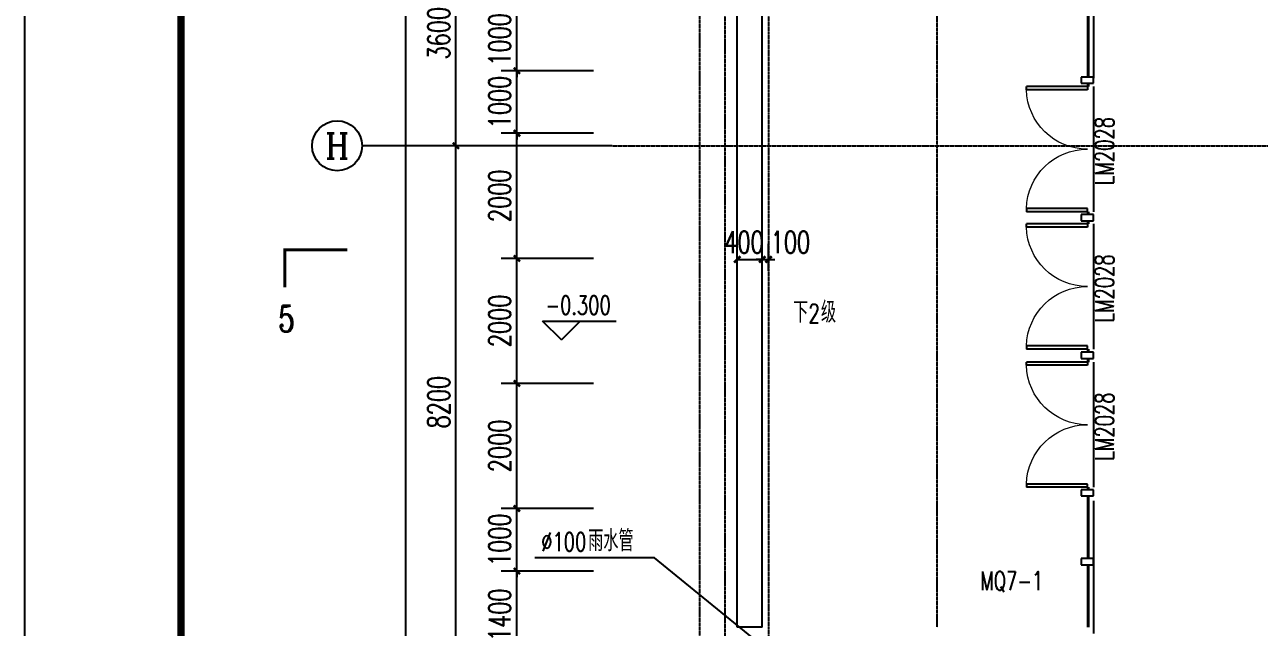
# Model space of a CAD drawing. Header units: millimetres. Extents: x 0 to 118900, y 0 to 84100.
# Drawn here: x 0 to 19748, y 56090 to 65727 of the extents above; entities that cross this region are included whole.
import ezdxf
from ezdxf.enums import TextEntityAlignment as Align

# ---------------------------------------------------------------- set-up
doc = ezdxf.new("R2010")
doc.units = ezdxf.units.MM
doc.linetypes.add('DASH', pattern=[0.35, 0.25, -0.1])
doc.linetypes.add('DOTE', pattern=[2.42, 2, -0.2, 0.02, -0.2])
for name, color, linetype in [('3T_BAR', 7, 'Continuous'), ('AXIS', 3, 'Continuous'), ('AXIS_TEXT', 7, 'Continuous'), ('CURTWALL', 4, 'Continuous'), ('DIM_ELEV', 3, 'Continuous'), ('DIM_LEAD', 3, 'Continuous'), ('DIM_SYMB', 3, 'Continuous'), ('DOOR', 4, 'Continuous'), ('DOTE', 1, 'DOTE'), ('PUB_DIM', 3, 'Continuous'), ('PUB_TEXT', 7, 'Continuous'), ('STAIR', 201, 'Continuous'), ('WINDOW_TEXT', 7, 'Continuous'), ('图框', 7, 'Continuous'), ('排水', 7, 'Continuous')]:
    doc.layers.add(name, color=color, linetype=linetype)
doc.styles.add('_TCH_AXIS', font='COMPLEX', dxfattribs={"bigfont": 'GBCBIG'})
doc.styles.add('_TCH_DIM', font='SIMPLEX', dxfattribs={"bigfont": 'GBCBIG'})
doc.styles.add('_TCH_LABEL', font='COMPLEX', dxfattribs={"bigfont": 'GBCBIG'})
doc.styles.add('_TCH_WINDOW', font='SIMPLEX', dxfattribs={"height": 3.5, "bigfont": 'GBCBIG'})
doc.styles.add('COMPLEX', font='COMPLEX')
doc.styles.add('DIM_FONT', font='SIMPLEX', dxfattribs={"width": 0.7, "bigfont": 'GBCBIG'})
doc.styles.add('TKZ1_tjhts.shx', font='tjromant.shx', dxfattribs={"bigfont": 'tjhts.shx'})
doc.dimstyles.new('_TCH_ARCH&&100', dxfattribs={"dimtxt": 350, "dimasz": 100, "dimexe": 250, "dimexo": 300, "dimgap": 100, "dimtad": 1, "dimdec": 0, "dimzin": 0, "dimdsep": 46, "dimtxsty": 'DIM_FONT', "dimblk": 'ARCHTICK', "dimcen": 0.09, "dimclrt": 7, "dimazin": 2, "dimtfac": 1, "dimtdec": 0, "dimtix": 1, "dimtmove": 2, "dimatfit": 3, "dimldrblk": 'ARCHTICK', "dimfxl": 1, "dimtolj": 1, "dimtzin": 0, "dimarcsym": 0})

# ---------------------------------------------------------------- blocks, each defined once
blk = doc.blocks.new('TJAD_TK_A0_A')
at = {"layer": '图框'}
blk.add_line((-0.12, 0.06), (-0.12, 841.06), dxfattribs=at)
at = {"layer": '图框', "const_width": 1.2}
blk.add_lwpolyline([(1178.88, 10.06), (1178.88, 831.06), (24.88, 831.06), (24.88, 10.06)], close=True, dxfattribs=at)
at = {"style": 'TKZ1_tjhts.shx'}
for tag, p, height, flags in [('ClientChinese_001', (977.79, 443.57), 5, 8), ('ClientChinese_002', (1013.71, 434.65), 5, 8), ('DescriptionChineseA_001', (1089.55, 425.89), 3.6, 8), ('RevA', (1115.23, 424.56), 3, 8), ('ProjectNameChinese_001', (992.73, 296.22), 5, 8), ('SubProjectChinese_001', (1095.02, 282.68), 3, 8), ('SubProjectNo', (1158.66, 271.34), 3, 8), ('ApprovedBy', (1120.43, 250.26), 3.6, 8), ('ApprovedBySignPos', (1139.55, 247.78), 3.6, 9), ('ReviewedBy', (1120.43, 240.36), 3.6, 8), ('ReviewedBySignPos', (1139.55, 238.08), 3.6, 9), ('CheckedBy', (1120.43, 230.63), 3.6, 8), ('CheckedBySignPos', (1138.96, 228.13), 3.6, 9), ('PrincipalInCharge1', (1120.43, 219.88), 3.6, 8), ('PrincipalInCharge1SignPos', (1138.79, 217.18), 3.6, 9), ('PrincipalInCharge2', (1120.43, 210.44), 3.6, 8), ('PrincipalInCharge2SignPos', (1138.61, 207.69), 3.6, 9), ('DisciplineResponsible1', (1120.43, 200.15), 3.6, 8), ('DisciplineResponsible1SignPos', (1139.16, 197.4), 3.6, 9), ('DisciplineResponsible2', (1120.43, 190.13), 3.6, 8), ('DisciplineResponsible2SignPos', (1138.95, 187.58), 3.6, 9), ('DesignedBy1', (1120.43, 180.47), 3.6, 8), ('DesignedBy1SignPos', (1138.5, 177.67), 3.6, 9), ('DesignedBy2', (1120.43, 169.78), 3.6, 8), ('DesignedBy2SignPos', (1138.65, 167.23), 3.6, 9), ('DrawnBy', (1120.43, 160.19), 3.6, 8), ('DrawnBySignPos', (1138.65, 157.82), 3.6, 9), ('DisciplineChinese', (1119.24, 125.84), 3.6, 8), ('StageChinese', (1158.76, 125.37), 3.6, 8), ('DisciplineEnglish', (1119.42, 122.2), 2.2, 8), ('StageEnglish', (1158.94, 121.73), 2.2, 8), ('SheetNo', (1118.87, 114.03), 3, 8), ('Rev2', (1158.86, 113.56), 3, 8)]:
    blk.add_attdef(tag, p, '', height=height, dxfattribs=dict(at, flags=flags))
at = {"style": 'TKZ1_tjhts.shx', "width": 0.7, "flags": 8}
for tag, p, height in [('DateA', (1099.36, 424.56), 3), ('ProjectNo', (1119.31, 270.56), 3), ('ApprovedByDate', (1159.94, 250.39), 3.6), ('ReviewedByDate', (1159.94, 241), 3.6), ('CheckedByDate', (1159.94, 230.41), 3.6), ('PrincipalInCharge1Date', (1159.94, 220.36), 3.6), ('PrincipalInCharge2Date', (1159.94, 210.61), 3.6), ('DisciplineResponsible1Date', (1159.94, 200.05), 3.6), ('DisciplineResponsible2Date', (1159.94, 190.43), 3.6), ('DesignedBy1Date', (1159.94, 179.93), 3.6), ('DesignedBy2Date', (1159.94, 169.41), 3.6), ('DrawnByDate', (1159.94, 159.78), 3.6)]:
    blk.add_attdef(tag, p, '', height=height, dxfattribs=at)
at = {"style": 'TKZ1_tjhts.shx', "flags": 8}
for tag, height, p in [('DescriptionEnglishA', 2.2, (1150.82, 423.33)), ('ClientEnglish', 3, (1139.46, 390.63)), ('ProjectNameEnglish', 3, (1142.02, 290.26)), ('SubProjectEnglish', 2.2, (1148.76, 279.65)), ('SheetTitleEnglish', 3, (1142.79, 135.3))]:
    blk.add_attdef(tag, text='', height=height, dxfattribs=at).set_placement(p, align=Align.MIDDLE_CENTER)
at = {"style": 'TKZ1_tjhts.shx', "flags": 9}
for tag, p in [('Electricity3SignPos', (15.68, 269.92)), ('ELV3SignPos', (23.47, 269.59)), ('Electricity2SignPos', (15.71, 253.14)), ('ELV2SignPos', (23.5, 252.81)), ('Electricity1SignPos', (15.63, 237.78)), ('ELV1SignPos', (23.42, 237.46)), ('HVAC3SignPos', (14.96, 205.89)), ('Power3SignPos', (23.18, 205.92)), ('Power2SignPos', (23.38, 189.51)), ('HVAC2SignPos', (15.13, 189.18)), ('Power1SignPos', (23.75, 173.22)), ('HVAC1SignPos', (15.89, 173.16)), ('Plumbing3SignPos', (16.07, 141.15)), ('Structure7SignPos', (23.2, 141.11)), ('Plumbing2SignPos', (14.83, 125.62)), ('Structure6SignPos', (23, 125.87)), ('Plumbing1SignPos', (15.66, 109.11)), ('Structure5SignPos', (23, 110.08)), ('Structure4SignPos', (23, 93.78)), ('Architecture3SignPos', (16.07, 77.07)), ('Structure3SignPos', (22.74, 77.47)), ('Architecture2SignPos', (15.8, 61.24)), ('Structure2SignPos', (23.12, 62.01)), ('Architecture1SignPos', (16.88, 45.06)), ('Structure1SignPos', (23.11, 45.86))]:
    blk.add_attdef(tag, p, '', height=2.5, rotation=90, dxfattribs=at)
at = {"style": 'TKZ1_tjhts.shx', "flags": 8}
blk.add_attdef('SheetTitleChinese', text='', height=5, dxfattribs=at).set_placement((1140.42, 148.12), align=Align.TOP_CENTER)
blk = doc.blocks.new('_AXISO')
blk.add_circle((0, 0), 0.5)
at = {"layer": 'AXIS_TEXT', "style": 'COMPLEX', "width": 1.041667}
blk.add_attdef('A', text='', height=0.56, dxfattribs=at).set_placement((-0.25, -0.28), (0.25, -0.28), align=Align.FIT)
blk = doc.blocks.new('_ArchTick')
at = {"color": 0, "linetype": 'ByBlock', "const_width": 0.4}
blk.add_lwpolyline([(-0.5, -0.5), (0.5, 0.5)], dxfattribs=at)
blk = doc.blocks.new('*D65')
at = {"layer": 'AXIS', "color": 0, "lineweight": -2, "transparency": 16777216}
for p, q in [((716144, 1609853), (712894, 1609853)), ((713144, 1542653), (713144, 1609853)), ((716144, 1542653), (712894, 1542653))]:
    blk.add_line(p, q, dxfattribs=at)
at = {"layer": 'Defpoints', "color": 0, "transparency": 16777216}
for p in [(713144, 1609853), (716444, 1609853), (716444, 1542653)]:
    blk.add_point(p, dxfattribs=at)
at = {"layer": 'AXIS', "color": 0, "lineweight": -2, "transparency": 16777216, "xscale": 100, "yscale": 100, "zscale": 100}
for p, rotation in [((713144, 1609853), 90), ((713144, 1542653), 270)]:
    blk.add_blockref('_ArchTick', p, dxfattribs=dict(at, rotation=rotation))
at = {"layer": 'AXIS', "color": 7, "transparency": 16777216, "insert": (712869, 1576253), "char_height": 350, "attachment_point": 5, "rotation": 90, "style": 'DIM_FONT'}
blk.add_mtext('\\A1;67200', dxfattribs=at)
blk = doc.blocks.new('*D73')
at = {"layer": 'AXIS', "color": 0, "lineweight": -2, "transparency": 16777216}
for p, q in [((716144, 1598053), (713694, 1598053)), ((713944, 1589853), (713944, 1598053)), ((716144, 1589853), (713694, 1589853))]:
    blk.add_line(p, q, dxfattribs=at)
at = {"layer": 'Defpoints', "color": 0, "transparency": 16777216}
for p in [(713944, 1598053), (716444, 1598053), (716444, 1589853)]:
    blk.add_point(p, dxfattribs=at)
at = {"layer": 'AXIS', "color": 0, "lineweight": -2, "transparency": 16777216, "xscale": 100, "yscale": 100, "zscale": 100}
for p, rotation in [((713944, 1598053), 90), ((713944, 1589853), 270)]:
    blk.add_blockref('_ArchTick', p, dxfattribs=dict(at, rotation=rotation))
at = {"layer": 'AXIS', "color": 7, "transparency": 16777216, "insert": (713669, 1593953), "char_height": 350, "attachment_point": 5, "rotation": 90, "style": 'DIM_FONT'}
blk.add_mtext('\\A1;8200', dxfattribs=at)
blk = doc.blocks.new('*D74')
at = {"layer": 'AXIS', "color": 0, "lineweight": -2, "transparency": 16777216}
for p, q in [((716144, 1601653), (713694, 1601653)), ((713944, 1598053), (713944, 1601653)), ((716144, 1598053), (713694, 1598053))]:
    blk.add_line(p, q, dxfattribs=at)
at = {"layer": 'Defpoints', "color": 0, "transparency": 16777216}
for p in [(713944, 1601653), (716444, 1601653), (716444, 1598053)]:
    blk.add_point(p, dxfattribs=at)
at = {"layer": 'AXIS', "color": 0, "lineweight": -2, "transparency": 16777216, "xscale": 100, "yscale": 100, "zscale": 100}
for p, rotation in [((713944, 1601653), 90), ((713944, 1598053), 270)]:
    blk.add_blockref('_ArchTick', p, dxfattribs=dict(at, rotation=rotation))
at = {"layer": 'AXIS', "color": 7, "transparency": 16777216, "insert": (713669, 1599853), "char_height": 350, "attachment_point": 5, "rotation": 90, "style": 'DIM_FONT'}
blk.add_mtext('\\A1;3600', dxfattribs=at)
blk = doc.blocks.new('$DorLib2D$00000002')
for p, q in [((-0.5, 0), (-0.5, 0.4875)), ((-0.475, 0.4875), (-0.5, 0.4875)), ((-0.475, 0), (-0.475, 0.4875)), ((0.475, 0), (0.475, 0.4875)), ((0.475, 0.4875), (0.5, 0.4875)), ((0.5, 0), (0.5, 0.4875)), ((-0.5, 0), (-0.475, 0)), ((0.5, 0), (0.475, 0))]:
    blk.add_line(p, q)
at = {"lineweight": 13}
for centre, start, end in [((-0.4875, 0), 0, 88.53072), ((0.4875, 0), 91.46928, 180)]:
    blk.add_arc(centre, 0.4875, start, end, dxfattribs=at)
blk = doc.blocks.new('*D482')
at = {"layer": 'Defpoints', "color": 0, "transparency": 16777216}
for p in [(11798, 61973), (11398, 61490), (11798, 61490)]:
    blk.add_point(p, dxfattribs=at)
at = {"layer": 'PUB_DIM', "color": 0, "lineweight": -2, "transparency": 16777216}
for p, q in [((11398, 61790), (11398, 62223)), ((11798, 61790), (11798, 62223)), ((11398, 61973), (11798, 61973))]:
    blk.add_line(p, q, dxfattribs=at)
at = {"layer": 'PUB_DIM', "color": 0, "lineweight": -2, "transparency": 16777216, "xscale": 100, "yscale": 100, "zscale": 100, "rotation": 180}
blk.add_blockref('_ArchTick', (11398, 61973), dxfattribs=at)
at = {"layer": 'PUB_DIM', "color": 0, "lineweight": -2, "transparency": 16777216, "xscale": 100, "yscale": 100, "zscale": 100}
blk.add_blockref('_ArchTick', (11798, 61973), dxfattribs=at)
at = {"layer": 'PUB_DIM', "color": 7, "transparency": 16777216, "insert": (11506, 62248), "char_height": 350, "attachment_point": 5, "style": 'DIM_FONT'}
blk.add_mtext('\\A1;400', dxfattribs=at)
blk = doc.blocks.new('*D483')
at = {"layer": 'Defpoints', "color": 0, "transparency": 16777216}
for p in [(11898, 61973), (11798, 61490), (11898, 61490)]:
    blk.add_point(p, dxfattribs=at)
at = {"layer": 'PUB_DIM', "color": 0, "lineweight": -2, "transparency": 16777216}
for p, q in [((11798, 61790), (11798, 62223)), ((11898, 61790), (11898, 62223)), ((11798, 61973), (11698, 61973)), ((11798, 61973), (11898, 61973)), ((11898, 61973), (11998, 61973))]:
    blk.add_line(p, q, dxfattribs=at)
at = {"layer": 'PUB_DIM', "color": 0, "lineweight": -2, "transparency": 16777216, "xscale": 100, "yscale": 100, "zscale": 100}
blk.add_blockref('_ArchTick', (11798, 61973), dxfattribs=at)
at = {"layer": 'PUB_DIM', "color": 0, "lineweight": -2, "transparency": 16777216, "xscale": 100, "yscale": 100, "zscale": 100, "rotation": 180}
blk.add_blockref('_ArchTick', (11898, 61973), dxfattribs=at)
at = {"layer": 'PUB_DIM', "color": 7, "transparency": 16777216, "insert": (12248, 62248), "char_height": 350, "attachment_point": 5, "style": 'DIM_FONT'}
blk.add_mtext('\\A1;100', dxfattribs=at)
blk = doc.blocks.new('*D387')
at = {"layer": 'Defpoints', "color": 0, "transparency": 16777216}
for p in [(7873, 56990), (9398, 56990), (9398, 55590)]:
    blk.add_point(p, dxfattribs=at)
at = {"layer": 'PUB_DIM', "color": 0, "lineweight": -2, "transparency": 16777216}
for p, q in [((9098, 56990), (7623, 56990)), ((7873, 55590), (7873, 56990)), ((9098, 55590), (7623, 55590))]:
    blk.add_line(p, q, dxfattribs=at)
at = {"layer": 'PUB_DIM', "color": 0, "lineweight": -2, "transparency": 16777216, "xscale": 100, "yscale": 100, "zscale": 100}
for p, rotation in [((7873, 56990), 90), ((7873, 55590), 270)]:
    blk.add_blockref('_ArchTick', p, dxfattribs=dict(at, rotation=rotation))
at = {"layer": 'PUB_DIM', "color": 7, "transparency": 16777216, "insert": (7598, 56290), "char_height": 350, "attachment_point": 5, "rotation": 90, "style": 'DIM_FONT'}
blk.add_mtext('\\A1;1400', dxfattribs=at)
blk = doc.blocks.new('*D388')
at = {"layer": 'Defpoints', "color": 0, "transparency": 16777216}
for p in [(7873, 57990), (9398, 57990), (9398, 56990)]:
    blk.add_point(p, dxfattribs=at)
at = {"layer": 'PUB_DIM', "color": 0, "lineweight": -2, "transparency": 16777216}
for p, q in [((7873, 57990), (7873, 58090)), ((9098, 57990), (7623, 57990)), ((7873, 56990), (7873, 57990)), ((9098, 56990), (7623, 56990)), ((7873, 56990), (7873, 56890))]:
    blk.add_line(p, q, dxfattribs=at)
at = {"layer": 'PUB_DIM', "color": 0, "lineweight": -2, "transparency": 16777216, "xscale": 100, "yscale": 100, "zscale": 100}
for p, rotation in [((7873, 57990), 270), ((7873, 56990), 90)]:
    blk.add_blockref('_ArchTick', p, dxfattribs=dict(at, rotation=rotation))
at = {"layer": 'PUB_DIM', "color": 7, "transparency": 16777216, "insert": (7598, 57490), "char_height": 350, "attachment_point": 5, "rotation": 90, "style": 'DIM_FONT'}
blk.add_mtext('\\A1;1000', dxfattribs=at)
blk = doc.blocks.new('*D389')
at = {"layer": 'Defpoints', "color": 0, "transparency": 16777216}
for p in [(7873, 59990), (9398, 59990), (9398, 57990)]:
    blk.add_point(p, dxfattribs=at)
at = {"layer": 'PUB_DIM', "color": 0, "lineweight": -2, "transparency": 16777216}
for p, q in [((9098, 59990), (7623, 59990)), ((7873, 57990), (7873, 59990)), ((9098, 57990), (7623, 57990))]:
    blk.add_line(p, q, dxfattribs=at)
at = {"layer": 'PUB_DIM', "color": 0, "lineweight": -2, "transparency": 16777216, "xscale": 100, "yscale": 100, "zscale": 100}
for p, rotation in [((7873, 59990), 90), ((7873, 57990), 270)]:
    blk.add_blockref('_ArchTick', p, dxfattribs=dict(at, rotation=rotation))
at = {"layer": 'PUB_DIM', "color": 7, "transparency": 16777216, "insert": (7598, 58990), "char_height": 350, "attachment_point": 5, "rotation": 90, "style": 'DIM_FONT'}
blk.add_mtext('\\A1;2000', dxfattribs=at)
blk = doc.blocks.new('*D390')
at = {"layer": 'Defpoints', "color": 0, "transparency": 16777216}
for p in [(7873, 61990), (9398, 61990), (9398, 59990)]:
    blk.add_point(p, dxfattribs=at)
at = {"layer": 'PUB_DIM', "color": 0, "lineweight": -2, "transparency": 16777216}
for p, q in [((9098, 61990), (7623, 61990)), ((7873, 59990), (7873, 61990)), ((9098, 59990), (7623, 59990))]:
    blk.add_line(p, q, dxfattribs=at)
at = {"layer": 'PUB_DIM', "color": 0, "lineweight": -2, "transparency": 16777216, "xscale": 100, "yscale": 100, "zscale": 100}
for p, rotation in [((7873, 61990), 90), ((7873, 59990), 270)]:
    blk.add_blockref('_ArchTick', p, dxfattribs=dict(at, rotation=rotation))
at = {"layer": 'PUB_DIM', "color": 7, "transparency": 16777216, "insert": (7598, 60990), "char_height": 350, "attachment_point": 5, "rotation": 90, "style": 'DIM_FONT'}
blk.add_mtext('\\A1;2000', dxfattribs=at)
blk = doc.blocks.new('*D391')
at = {"layer": 'Defpoints', "color": 0, "transparency": 16777216}
for p in [(7873, 63990), (9398, 63990), (9398, 61990)]:
    blk.add_point(p, dxfattribs=at)
at = {"layer": 'PUB_DIM', "color": 0, "lineweight": -2, "transparency": 16777216}
for p, q in [((9098, 63990), (7623, 63990)), ((7873, 61990), (7873, 63990)), ((9098, 61990), (7623, 61990))]:
    blk.add_line(p, q, dxfattribs=at)
at = {"layer": 'PUB_DIM', "color": 0, "lineweight": -2, "transparency": 16777216, "xscale": 100, "yscale": 100, "zscale": 100}
for p, rotation in [((7873, 63990), 90), ((7873, 61990), 270)]:
    blk.add_blockref('_ArchTick', p, dxfattribs=dict(at, rotation=rotation))
at = {"layer": 'PUB_DIM', "color": 7, "transparency": 16777216, "insert": (7598, 62990), "char_height": 350, "attachment_point": 5, "rotation": 90, "style": 'DIM_FONT'}
blk.add_mtext('\\A1;2000', dxfattribs=at)
blk = doc.blocks.new('*D392')
at = {"layer": 'Defpoints', "color": 0, "transparency": 16777216}
for p in [(7873, 64990), (9398, 64990), (9398, 63990)]:
    blk.add_point(p, dxfattribs=at)
at = {"layer": 'PUB_DIM', "color": 0, "lineweight": -2, "transparency": 16777216}
for p, q in [((9098, 64990), (7623, 64990)), ((7873, 64990), (7873, 65090)), ((7873, 63990), (7873, 64990)), ((9098, 63990), (7623, 63990)), ((7873, 63990), (7873, 63890))]:
    blk.add_line(p, q, dxfattribs=at)
at = {"layer": 'PUB_DIM', "color": 0, "lineweight": -2, "transparency": 16777216, "xscale": 100, "yscale": 100, "zscale": 100}
for p, rotation in [((7873, 64990), 270), ((7873, 63990), 90)]:
    blk.add_blockref('_ArchTick', p, dxfattribs=dict(at, rotation=rotation))
at = {"layer": 'PUB_DIM', "color": 7, "transparency": 16777216, "insert": (7598, 64490), "char_height": 350, "attachment_point": 5, "rotation": 90, "style": 'DIM_FONT'}
blk.add_mtext('\\A1;1000', dxfattribs=at)
blk = doc.blocks.new('*D393')
at = {"layer": 'Defpoints', "color": 0, "transparency": 16777216}
for p in [(7873, 65990), (9398, 65990), (9398, 64990)]:
    blk.add_point(p, dxfattribs=at)
at = {"layer": 'PUB_DIM', "color": 0, "lineweight": -2, "transparency": 16777216}
for p, q in [((9098, 65990), (7623, 65990)), ((7873, 65990), (7873, 66090)), ((7873, 64990), (7873, 65990)), ((9098, 64990), (7623, 64990)), ((7873, 64990), (7873, 64890))]:
    blk.add_line(p, q, dxfattribs=at)
at = {"layer": 'PUB_DIM', "color": 0, "lineweight": -2, "transparency": 16777216, "xscale": 100, "yscale": 100, "zscale": 100}
for p, rotation in [((7873, 65990), 270), ((7873, 64990), 90)]:
    blk.add_blockref('_ArchTick', p, dxfattribs=dict(at, rotation=rotation))
at = {"layer": 'PUB_DIM', "color": 7, "transparency": 16777216, "insert": (7598, 65490), "char_height": 350, "attachment_point": 5, "rotation": 90, "style": 'DIM_FONT'}
blk.add_mtext('\\A1;1000', dxfattribs=at)
blk = doc.blocks.new('AXIS-NET-07')
at = {"layer": 'AXIS'}
blk.add_line((716444, 1598052.8), (712444, 1598052.8), dxfattribs=at)
at = {"layer": 'DOTE'}
for p, q in [((718944, 1612362.8), (718944, 1540152.8)), ((716444, 1598052.8), (796044, 1598052.8))]:
    blk.add_line(p, q, dxfattribs=at)
at = {"layer": 'AXIS'}
ref = blk.add_blockref('_AXISO', (712044, 1598052.8), dxfattribs=dict(at, xscale=800, yscale=800, zscale=800))
ref.add_attrib('A', 'H', dxfattribs={"layer": 'AXIS_TEXT', "ltscale": 20, "height": 405.5, "style": '_TCH_AXIS'}).set_placement((711850.9, 1597850.1), (712237.1, 1597850.1), align=Align.FIT)
for p1, p2, distance, picture, middle in [((716444, 1542652.8), (716444, 1609852.8), 3300, '*D65', (712869, 1576252.8)), ((716444, 1598052.8), (716444, 1601652.8), 2500, '*D74', (713669, 1599852.8)), ((716444, 1589852.8), (716444, 1598052.8), 2500, '*D73', (713669, 1593952.8))]:
    dim = blk.add_aligned_dim(p1=p1, p2=p2, distance=distance, dimstyle='_TCH_ARCH&&100', dxfattribs=at)
    dim.commit()
    dim.dimension.update_dxf_attribs({"geometry": picture, "text_midpoint": middle})

msp = doc.modelspace()

# ---------------------------------------------------------------- linework, layer by layer
at = {"layer": '3T_BAR', "ltscale": 20}
for p, q in [((17097.6, 66989.9), (17097.6, 64869.9)), ((17097.6, 58109.9), (17097.6, 55989.9))]:
    msp.add_line(p, q, dxfattribs=at)
at = {"layer": '3T_BAR'}
for p, q in [((16897.6, 64889.9), (16897.6, 64789.9)), ((17097.6, 64889.9), (16897.6, 64889.9)), ((16897.6, 64789.9), (17097.6, 64789.9)), ((17097.6, 64789.9), (17097.6, 64889.9)), ((16897.6, 62689.9), (16897.6, 62589.9)), ((17097.6, 62689.9), (16897.6, 62689.9)), ((17097.6, 62589.9), (17097.6, 62689.9)), ((16897.6, 62589.9), (17097.6, 62589.9)), ((16897.6, 60489.9), (16897.6, 60389.9)), ((17097.6, 60489.9), (16897.6, 60489.9)), ((17097.6, 60389.9), (17097.6, 60489.9)), ((16897.6, 60389.9), (17097.6, 60389.9)), ((16897.6, 58289.9), (16897.6, 58189.9)), ((17097.6, 58289.9), (16897.6, 58289.9)), ((17097.6, 58189.9), (17097.6, 58289.9)), ((16897.6, 58189.9), (17097.6, 58189.9)), ((16897.6, 57189.9), (16897.6, 57089.9)), ((17097.6, 57189.9), (16897.6, 57189.9)), ((16897.6, 57089.9), (17097.6, 57089.9)), ((17097.6, 57089.9), (17097.6, 57189.9))]:
    msp.add_line(p, q, dxfattribs=at)
at = {"layer": 'CURTWALL'}
for p, q in [((16997.6, 65889.9), (16997.6, 64889.9)), ((17017.6, 65889.9), (17017.6, 64889.9)), ((16997.6, 64789.9), (16997.6, 64736.4)), ((17017.6, 64789.9), (17017.6, 64736.4)), ((16997.6, 62736.4), (16997.6, 62689.9)), ((17017.6, 62736.4), (17017.6, 62689.9)), ((16997.6, 62589.9), (16997.6, 62539.9)), ((17017.6, 62589.9), (17017.6, 62539.9)), ((16997.6, 60539.9), (16997.6, 60489.9)), ((17017.6, 60539.9), (17017.6, 60489.9)), ((16997.6, 60389.9), (16997.6, 60329.9)), ((17017.6, 60389.9), (17017.6, 60329.9)), ((16997.6, 58329.9), (16997.6, 58289.9)), ((17017.6, 58329.9), (17017.6, 58289.9)), ((16997.6, 58189.9), (16997.6, 57189.9)), ((17017.6, 58189.9), (17017.6, 57189.9)), ((16997.6, 57089.9), (16997.6, 56089.9)), ((17017.6, 57089.9), (17017.6, 56089.9))]:
    msp.add_line(p, q, dxfattribs=at)
at = {"layer": 'DIM_ELEV'}
for p, q in [((8584.4, 60687.8), (8284.4, 60987.8)), ((8284.4, 60987.8), (9459.6, 60987.8)), ((8584.4, 60687.8), (8884.4, 60987.8))]:
    msp.add_line(p, q, dxfattribs=at)
at = {"layer": 'DIM_LEAD'}
for p, q in [((10076.1, 57201.8), (8157.1, 57201.8)), ((12297.6, 55389.9), (10076.1, 57201.8))]:
    msp.add_line(p, q, dxfattribs=at)
at = {"layer": 'DIM_SYMB', "const_width": 50}
msp.add_lwpolyline([(4159.7, 61525.7), (4159.7, 62125.7), (5159.7, 62125.7)], dxfattribs=at)
at = {"layer": 'DIM_SYMB'}
msp.add_lwpolyline([(12185.5, 61136.2, 0, 0, 0), (11697.6, 61136.2, 80, 0, 0), (11397.6, 61136.2, 0, 0, 0)], format="xyseb", dxfattribs=at)
at = {"layer": 'DOOR'}
for p, q in [((17097.6, 64736.4), (17097.6, 62736.4)), ((17097.6, 62539.9), (17097.6, 60539.9)), ((17097.6, 60329.9), (17097.6, 58329.9))]:
    msp.add_line(p, q, dxfattribs=at)
at = {"layer": 'STAIR'}
for p, q in [((11397.6, 56089.9), (11397.6, 66889.9)), ((11797.6, 56089.9), (11797.6, 66889.9)), ((11797.6, 56089.9), (11397.6, 56089.9))]:
    msp.add_line(p, q, dxfattribs=at)
at = {"layer": 'STAIR', "linetype": 'DASH'}
msp.add_lwpolyline([(14597.6, 56089.9), (14597.6, 66889.9), (12297.6, 66889.9)], dxfattribs=at)
at = {"layer": '排水', "linetype": 'DASH'}
msp.add_lwpolyline([(15497.6, 7289.9), (4097.5, 7289.9), (4097.6, 11889.9), (10797.6, 11889.9), (10797.6, 80269.9), (33797.6, 80269.9), (33797.6, 76289.9), (33397.6, 76289.9), (33397.6, 79869.9), (11197.6, 79869.9), (11197.6, 11489.9), (4497.6, 11489.9), (4497.5, 7689.9), (15497.6, 7689.9)], close=True, dxfattribs=at)

# ---------------------------------------------------------------- block references
at = {"layer": 'DOOR'}
ref = msp.add_blockref('$DorLib2D$00000002', (16997.6, 63736.4), dxfattribs=dict(at, xscale=2000, yscale=-2000, zscale=2000, rotation=270.0000000051705))
ref.add_attrib('A', 'LM2028', (17421.3, 63161.4), dxfattribs={"layer": 'WINDOW_TEXT', "ltscale": 20, "height": 297.5, "rotation": 90, "style": '_TCH_WINDOW', "width": 0.705882})
ref = msp.add_blockref('$DorLib2D$00000002', (16997.6, 61539.9), dxfattribs=dict(at, xscale=2000, yscale=-2000, zscale=2000, rotation=270.0000000051705))
ref.add_attrib('A', 'LM2028', (17421.3, 60964.9), dxfattribs={"layer": 'WINDOW_TEXT', "ltscale": 20, "height": 297.5, "rotation": 90, "style": '_TCH_WINDOW', "width": 0.705882})
ref = msp.add_blockref('$DorLib2D$00000002', (16997.6, 59329.9), dxfattribs=dict(at, xscale=2000, yscale=-2000, zscale=2000, rotation=270.0000000051705))
ref.add_attrib('A', 'LM2028', (17421.3, 58754.9), dxfattribs={"layer": 'WINDOW_TEXT', "ltscale": 20, "height": 297.5, "rotation": 90, "style": '_TCH_WINDOW', "width": 0.705882})
at = {"layer": 'DOTE'}
msp.add_blockref('AXIS-NET-07', (-707046.5, -1534262.9), dxfattribs=at)
at = {"layer": '图框', "xscale": 100, "yscale": 100, "zscale": 100}
msp.add_blockref('TJAD_TK_A0_A', (12.1, -5.7), dxfattribs=at)

# ---------------------------------------------------------------- texts
at = {"layer": 'PUB_TEXT', "width": 0.705882}
for s, height, style, p in [('5', 425, '_TCH_LABEL', (4059.7, 60813.2)), ('-0.300', 297.5, '_TCH_DIM', (8329.6, 61092.8)), ('2', 297.5, '_TCH_DIM', (12536.3, 60961.2)), ('%%c100', 297.5, '_TCH_DIM', (8262.1, 57306.8))]:
    msp.add_text(s, height=height, dxfattribs=dict(at, style=style)).set_placement(p)
at = {"layer": 'PUB_TEXT', "style": '_TCH_DIM'}
for s, height, p in [('下', 337.6, (12290.5, 60961.2)), ('级', 337.6, (12736.3, 60961.2)), ('雨水管', 337.59, (9012.1, 57306.8))]:
    msp.add_text(s, height=height, dxfattribs=at).set_placement(p)
at = {"layer": 'WINDOW_TEXT', "style": '_TCH_WINDOW', "width": 0.705882}
msp.add_text('MQ7-1', height=297.5, dxfattribs=at).set_placement((15282.5, 56684.3))

# ---------------------------------------------------------------- dimensions: what is measured, and where the dimension line sits
at = {"layer": 'PUB_DIM'}
for p1, p2, picture, middle in [((9397.6, 64989.9), (9397.6, 65989.9), '*D393', (7597.6, 65489.9)), ((9397.6, 63989.9), (9397.6, 64989.9), '*D392', (7597.6, 64489.9)), ((9397.6, 61989.9), (9397.6, 63989.9), '*D391', (7597.6, 62989.9)), ((9397.6, 59989.9), (9397.6, 61989.9), '*D390', (7597.6, 60989.9)), ((9397.6, 57989.9), (9397.6, 59989.9), '*D389', (7597.6, 58989.9)), ((9397.6, 56989.9), (9397.6, 57989.9), '*D388', (7597.6, 57489.9)), ((9397.6, 55589.9), (9397.6, 56989.9), '*D387', (7597.6, 56289.9))]:
    dim = msp.add_aligned_dim(p1=p1, p2=p2, distance=1525, dimstyle='_TCH_ARCH&&100', dxfattribs=at)
    dim.commit()
    dim.dimension.update_dxf_attribs({"geometry": picture, "text_midpoint": middle})
for base, p1, p2, picture, middle in [((11797.6, 61973.3), (11397.6, 61489.9), (11797.6, 61489.9), '*D482', (11506.4, 62248.3)), ((11897.6, 61973.3), (11797.6, 61489.9), (11897.6, 61489.9), '*D483', (12247.6, 62248.3))]:
    dim = msp.add_linear_dim(base=base, p1=p1, p2=p2, angle=0, dimstyle='_TCH_ARCH&&100', dxfattribs=at)
    dim.commit()
    dim.dimension.update_dxf_attribs({"geometry": picture, "text_midpoint": middle, "dimtype": 161})

doc.saveas('drawing.dxf')
